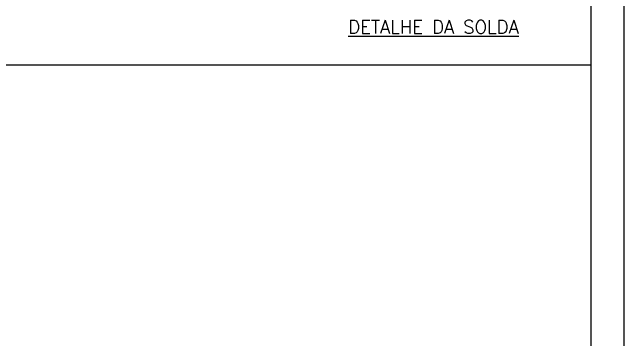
# Model space of a CAD drawing. Header units: centimetres. Extents: x 1658 to 19651, y 8294 to 11444.
# Drawn here: x 15636 to 17023, y 9037 to 9780 of the extents above; entities that cross this region are included whole.
import ezdxf

# ---------------------------------------------------------------- set-up
doc = ezdxf.new("R2010")
doc.units = ezdxf.units.CM
doc.header["$LTSCALE"] = 50
doc.header["$MEASUREMENT"] = 0
for name, color, linetype in [('FORMATO-PRECON', 2, 'Continuous'), ('HACHURAS-PRECON', 1, 'Continuous'), ('LINHA-01-PRECON', 1, 'Continuous')]:
    doc.layers.add(name, color=color, linetype=linetype)
doc.styles.get("Standard").update_dxf_attribs({"font": 'romans.shx'})

# ---------------------------------------------------------------- blocks, each defined once
blk = doc.blocks.new('A$C2E607E54')
at = {"layer": 'FORMATO-PRECON'}
blk.add_lwpolyline([(0, 4200), (2970, 4200), (2970, 0), (0, 0)], close=True, dxfattribs=at)
at = {"layer": 'FORMATO-PRECON', "color": 6}
blk.add_lwpolyline([(100, 3950), (2870, 3950), (2870, 100), (100, 100)], close=True, dxfattribs=at)

msp = doc.modelspace()

# ---------------------------------------------------------------- linework, layer by layer
at = {"layer": 'LINHA-01-PRECON'}
msp.add_line((16948.36, 9659.78), (14870.86, 9659.78), dxfattribs=at)

# ---------------------------------------------------------------- block references
at = {"layer": 'HACHURAS-PRECON', "xscale": 0.7499999999999996, "yscale": 0.7499999999999996, "zscale": 0.7499999999999996}
msp.add_blockref('A$C2E607E54', (14795.86, 8293.94), dxfattribs=at)

# ---------------------------------------------------------------- texts
at = {"layer": 'LINHA-01-PRECON', "color": 4, "insert": (16591.66, 9746.55), "char_height": 30, "attachment_point": 5}
msp.add_mtext('\\A1;{\\LDETALHE DA SOLDA}', dxfattribs=at)

doc.saveas('drawing.dxf')
